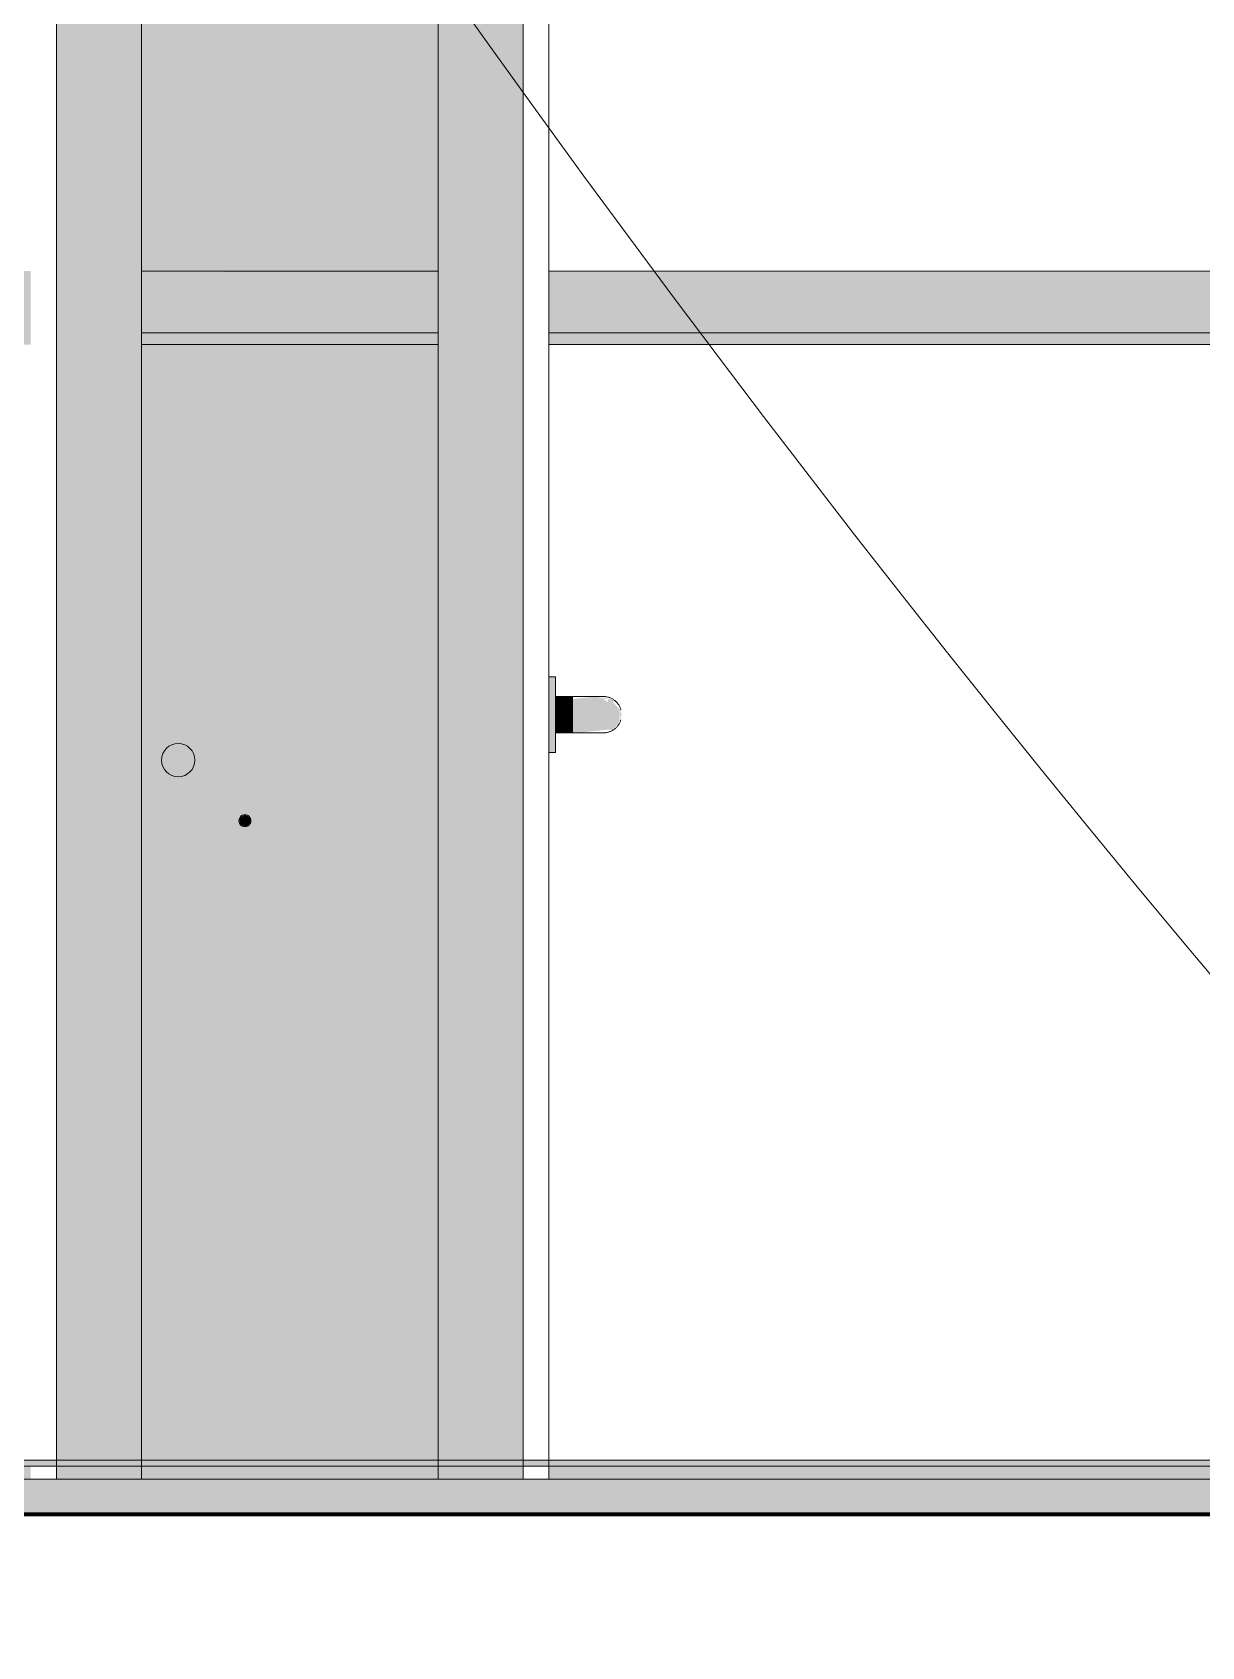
# Model space of a CAD drawing. Header units: inches. Extents: x 20478 to 36684, y -248 to 750.
# Drawn here: x 27434.3 to 27482.6, y -5.5 to 61.2 of the extents above; entities that cross this region are included whole.
import ezdxf

# ---------------------------------------------------------------- set-up
doc = ezdxf.new("R2010")
doc.units = ezdxf.units.IN
doc.header["$MEASUREMENT"] = 0
for name, color, linetype, lineweight in [('A-GLAZ-CWMG', 51, 'Continuous', 9), ('C-TOPO', 7, 'Continuous', 9), ('G-ANNO-TEXT', 231, 'Continuous', 9), ('I-WALL', 2, 'Continuous', 13), ('P-SANR-FIXT', 6, 'Continuous', 9), ('Q-SPCQ', 91, 'Continuous', 9), ('S-BEAM', 12, 'Continuous', 9)]:
    doc.layers.add(name, color=color, linetype=linetype, lineweight=lineweight)

# ---------------------------------------------------------------- blocks, each defined once
blk = doc.blocks.new('817_Grab_Bars - 8170-001240-V55-Elevation - South')
at = {"layer": 'Q-SPCQ'}
for points in [[(25355.609, 31.437), (25355.609, 34.562), (25355.328, 34.562), (25355.328, 31.437)], [(25355.609, 33), (25356.328, 33), (25356.328, 33.75), (25355.609, 33.724), (25355.609, 33.194)], [(25355.609, 32.25), (25356.328, 32.276), (25356.328, 33), (25355.609, 33), (25355.609, 32.276)]]:
    blk.add_hatch(color=9, dxfattribs=at).paths.add_polyline_path(points, flags=0)
h = blk.add_hatch(color=9, dxfattribs=at)
h.paths.add_polyline_path([(25358.252, 33), (25358.328, 33), (25358.302, 33.194)], flags=0)
h.paths.add_polyline_path([(25356.71, 33), (25358.252, 33), (25358.242, 33.22), (25357.965, 33.52), (25358.041, 33.563), (25357.866, 33.665), (25357.767, 33.635), (25357.618, 33.721), (25357.501, 33.689), (25357.243, 33.742), (25356.328, 33.65), (25356.328, 33)], flags=0)
h.paths.add_polyline_path([(25357.775, 33.516), (25357.519, 33.686), (25357.767, 33.635)], flags=0)
h = blk.add_hatch(color=9, dxfattribs=at)
h.paths.add_polyline_path([(25358.255, 33), (25358.302, 32.806), (25358.328, 33), (25358.258, 33)], flags=0)
h.paths.add_polyline_path([(25356.668, 32.266), (25357.818, 32.39), (25357.867, 32.355), (25357.933, 32.38), (25358.102, 32.531), (25358.258, 32.764), (25358.242, 33), (25356.328, 33), (25356.328, 32.276)], flags=0)
at = {"layer": 'Q-SPCQ', "color": 250}
for p, q in [((25355.609, 34.562), (25355.328, 34.562)), ((25355.609, 34.562), (25355.609, 31.437)), ((25356.328, 33.75), (25355.609, 33.75)), ((25355.609, 32.25), (25356.328, 32.25)), ((25355.328, 31.437), (25355.609, 31.437))]:
    blk.add_line(p, q, dxfattribs=at)
at = {"layer": 'Q-SPCQ', "color": 250, "flags": 128}
for points in [[(25357.578, 33.75), (25357.577, 33.75), (25357.574, 33.75), (25357.569, 33.75), (25357.562, 33.75), (25357.553, 33.75), (25357.542, 33.75), (25357.529, 33.75), (25357.514, 33.75), (25357.498, 33.75), (25357.479, 33.75), (25357.459, 33.75), (25357.436, 33.75), (25357.412, 33.75), (25357.387, 33.75), (25357.359, 33.75), (25357.33, 33.75), (25357.3, 33.75), (25357.267, 33.75), (25357.234, 33.75), (25357.199, 33.75), (25357.162, 33.75), (25357.124, 33.75), (25357.085, 33.75), (25357.045, 33.75), (25357.003, 33.75), (25356.961, 33.75), (25356.917, 33.75), (25356.872, 33.75), (25356.827, 33.75), (25356.781, 33.75), (25356.734, 33.75), (25356.686, 33.75), (25356.638, 33.75), (25356.589, 33.75), (25356.54, 33.75), (25356.491, 33.75), (25356.441, 33.75), (25356.391, 33.75), (25356.341, 33.75), (25356.328, 33.75)], [(25356.328, 33.75), (25356.378, 33.75), (25356.428, 33.75), (25356.477, 33.75), (25356.527, 33.75), (25356.576, 33.75), (25356.625, 33.75), (25356.673, 33.75), (25356.721, 33.75), (25356.768, 33.75), (25356.814, 33.75), (25356.86, 33.75), (25356.905, 33.75), (25356.949, 33.75), (25356.992, 33.75), (25357.034, 33.75), (25357.074, 33.75), (25357.114, 33.75), (25357.152, 33.75), (25357.189, 33.75), (25357.224, 33.75), (25357.259, 33.75), (25357.291, 33.75), (25357.322, 33.75), (25357.352, 33.75), (25357.38, 33.75), (25357.406, 33.75), (25357.43, 33.75), (25357.453, 33.75), (25357.474, 33.75), (25357.493, 33.75), (25357.51, 33.75), (25357.525, 33.75), (25357.539, 33.75), (25357.55, 33.75), (25357.56, 33.75), (25357.567, 33.75), (25357.573, 33.75), (25357.576, 33.75), (25357.578, 33.75)], [(25357.578, 33.75), (25357.608, 33.749), (25357.638, 33.748), (25357.668, 33.745), (25357.697, 33.74), (25357.727, 33.735), (25357.756, 33.729), (25357.785, 33.721), (25357.814, 33.712), (25357.842, 33.702), (25357.87, 33.691), (25357.897, 33.679), (25357.924, 33.665), (25357.95, 33.651), (25357.976, 33.635), (25358.001, 33.619), (25358.026, 33.602), (25358.049, 33.583), (25358.072, 33.564), (25358.094, 33.544), (25358.116, 33.523), (25358.136, 33.501), (25358.156, 33.478), (25358.174, 33.454), (25358.192, 33.43), (25358.209, 33.405), (25358.225, 33.38), (25358.239, 33.353), (25358.253, 33.327), (25358.265, 33.3), (25358.277, 33.272), (25358.287, 33.244), (25358.296, 33.215), (25358.304, 33.186)], [(25358.299, 32.793), (25358.29, 32.764), (25358.28, 32.736), (25358.269, 32.708), (25358.256, 32.681), (25358.243, 32.654), (25358.229, 32.627), (25358.213, 32.602), (25358.197, 32.577), (25358.179, 32.552), (25358.161, 32.528), (25358.142, 32.505), (25358.121, 32.483), (25358.1, 32.462), (25358.078, 32.442), (25358.056, 32.422), (25358.032, 32.403), (25358.008, 32.386), (25357.983, 32.369), (25357.957, 32.353), (25357.931, 32.339), (25357.904, 32.325), (25357.877, 32.312), (25357.849, 32.301), (25357.821, 32.291), (25357.793, 32.281), (25357.764, 32.273), (25357.735, 32.267), (25357.705, 32.261), (25357.676, 32.256), (25357.646, 32.253), (25357.616, 32.251), (25357.586, 32.25), (25357.578, 32.25)], [(25356.328, 32.25), (25356.378, 32.25), (25356.428, 32.25), (25356.477, 32.25), (25356.527, 32.25), (25356.576, 32.25), (25356.625, 32.25), (25356.673, 32.25), (25356.721, 32.25), (25356.768, 32.25), (25356.814, 32.25), (25356.86, 32.25), (25356.905, 32.25), (25356.949, 32.25), (25356.992, 32.25), (25357.034, 32.25), (25357.074, 32.25), (25357.114, 32.25), (25357.152, 32.25), (25357.189, 32.25), (25357.224, 32.25), (25357.259, 32.25), (25357.291, 32.25), (25357.322, 32.25), (25357.352, 32.25), (25357.38, 32.25), (25357.406, 32.25), (25357.43, 32.25), (25357.453, 32.25), (25357.474, 32.25), (25357.493, 32.25), (25357.51, 32.25), (25357.525, 32.25), (25357.539, 32.25), (25357.55, 32.25), (25357.56, 32.25), (25357.567, 32.25), (25357.573, 32.25), (25357.576, 32.25), (25357.578, 32.25)], [(25357.578, 32.25), (25357.577, 32.25), (25357.574, 32.25), (25357.569, 32.25), (25357.562, 32.25), (25357.553, 32.25), (25357.542, 32.25), (25357.529, 32.25), (25357.514, 32.25), (25357.498, 32.25), (25357.479, 32.25), (25357.459, 32.25), (25357.436, 32.25), (25357.412, 32.25), (25357.387, 32.25), (25357.359, 32.25), (25357.33, 32.25), (25357.3, 32.25), (25357.267, 32.25), (25357.234, 32.25), (25357.199, 32.25), (25357.162, 32.25), (25357.124, 32.25), (25357.085, 32.25), (25357.045, 32.25), (25357.003, 32.25), (25356.961, 32.25), (25356.917, 32.25), (25356.872, 32.25), (25356.827, 32.25), (25356.781, 32.25), (25356.734, 32.25), (25356.686, 32.25), (25356.638, 32.25), (25356.589, 32.25), (25356.54, 32.25), (25356.491, 32.25), (25356.441, 32.25), (25356.391, 32.25), (25356.341, 32.25), (25356.328, 32.25)]]:
    blk.add_lwpolyline(points, dxfattribs=at)
blk = doc.blocks.new('Drinking_Fountain-Haws_Corporation-Wall_Mounted_1119 - 1119-11069-Elevation - South')
at = {"layer": 'P-SANR-FIXT'}
for points in [[(25507.161, 30.438), (25507.505, 30.53), (25507.647, 30.639), (25507.825, 30.947), (25507.825, 31.303), (25507.757, 31.469), (25507.505, 31.72), (25507.161, 31.813), (25506.818, 31.72), (25506.566, 31.469), (25506.474, 31.125), (25506.497, 30.947), (25506.675, 30.639), (25506.983, 30.461)], [(25509.914, 28.375), (25509.914, 28.875), (25509.697, 28.75), (25509.697, 28.5)], [(25509.914, 28.375), (25510.13, 28.5), (25510.13, 28.75), (25509.914, 28.875), (25509.914, 28.625)]]:
    blk.add_hatch(color=32, dxfattribs=at).paths.add_polyline_path(points, flags=0)
h = blk.add_hatch(color=32, dxfattribs=at)
h.paths.add_polyline_path([(25509.849, 28.384), (25509.809, 28.435), (25509.737, 28.448)], flags=0)
h.paths.add_polyline_path([(25509.952, 28.397), (25510.039, 28.408), (25510.13, 28.5)], flags=0)
h.paths.add_polyline_path([(25510.13, 28.5), (25510.164, 28.625), (25510.13, 28.625)], flags=0)
at = {"layer": 'P-SANR-FIXT', "color": 250}
for p, q in [((25506.474, 31.124), (25506.474, 31.125)), ((25507.849, 31.124), (25507.849, 31.122)), ((25506.474, 28.095), (25506.474, 28.094)), ((25507.849, 28.095), (25507.849, 28.097)), ((25507.849, 28.095), (25507.849, 28.094))]:
    blk.add_line(p, q, dxfattribs=at)
for centre, radius, start, end in [((25507.161, 31.125), 0.688, 90, 270), ((25507.161, 31.125), 0.687, 270, 90), ((25509.914, 28.625), 0.25, 90, 270), ((25509.914, 28.625), 0.25, 150, 210), ((25509.914, 28.625), 0.25, 90, 135), ((25509.914, 28.625), 0.25, 270, 90), ((25509.914, 28.625), 0.25, 45, 90), ((25509.914, 28.625), 0.25, 330, 30), ((25509.914, 28.625), 0.25, 225, 270), ((25509.914, 28.625), 0.25, 270, 315)]:
    blk.add_arc(centre, radius, start, end, dxfattribs=at)
blk = doc.blocks.new('Locker Rooms and Restrooms_rvt-2-Elevation - South')
at = {"layer": 'I-WALL', "lineweight": 5}
for points in [[(25502.14, 1.456), (25505.64, 1.456), (25505.64, 96), (25502.14, 95.999), (25502.14, 17.884)], [(25517.89, 1.456), (25521.39, 1.456), (25521.39, 96), (25517.89, 95.999), (25517.89, 17.884)]]:
    blk.add_hatch(color=254, dxfattribs=at).paths.add_polyline_path(points, flags=0)
at = {"layer": 'I-WALL', "color": 130}
for p, q in [((25502.14, 142.666), (25502.14, 1.456)), ((25502.14, 1.456), (25502.14, 96)), ((25505.64, 96), (25505.64, 1.456)), ((25517.89, 1.456), (25517.89, 96)), ((25521.39, 96), (25521.39, 1.456)), ((25521.39, 1.456), (25521.39, 96)), ((25522.453, 96), (25522.453, 1.456))]:
    blk.add_line(p, q, dxfattribs=at)
at = {"color": 250, "lineweight": 9}
for name, p in [('817_Grab_Bars - 8170-001240-V55-Elevation - South', (167.125, 0)), ('Drinking_Fountain-Haws_Corporation-Wall_Mounted_1119 - 1119-11069-Elevation - South', (0, 0))]:
    blk.add_blockref(name, p, dxfattribs=at)
blk = doc.blocks.new('Rectangular Mullion - Profile_Polycarbonate_Lower-1150074-Elevation - South')
at = {"layer": 'A-GLAZ-CWMG'}
for points in [[(25669.331, 1.994), (25669.331, 2.244), (25320.575, 2.244), (25320.575, 1.994), (25638.163, 1.994)], [(25669.331, 0), (25669.331, 1.456), (25320.575, 1.456), (25320.575, 0), (25638.163, 0)]]:
    blk.add_hatch(color=256, dxfattribs=at).paths.add_polyline_path(points, flags=0)
h = blk.add_hatch(color=256, dxfattribs=at)
h.paths.add_polyline_path([(25320.575, 1.456), (25501.078, 1.456), (25501.078, 1.994), (25320.575, 1.994)], flags=0)
h.paths.add_polyline_path([(25669.331, 1.456), (25669.331, 1.994), (25522.453, 1.994), (25522.453, 1.456), (25638.163, 1.456)], flags=0)
h.paths.add_polyline_path([(25517.89, 1.456), (25517.89, 1.994), (25505.64, 1.994), (25505.64, 1.456)], flags=0)
for p, q in [((25320.575, 2.244), (25669.331, 2.244)), ((25320.575, 1.994), (25669.331, 1.994)), ((25320.575, 1.456), (25669.331, 1.456))]:
    blk.add_line(p, q, dxfattribs=at)
blk = doc.blocks.new('Girt_C - 8_D-1076207-Elevation - South')
at = {"layer": 'S-BEAM'}
h = blk.add_hatch(color=256, dxfattribs=at)
h.paths.add_polyline_path([(25076.078, 51.117), (25110.265, 51.164), (25110.265, 51.305), (25076.078, 51.28), (25076.078, 51.162)], flags=0)
h.paths.add_polyline_path([(25112.265, 51.117), (25112.515, 51.164), (25112.515, 51.305), (25112.265, 51.28), (25112.265, 51.164)], flags=0)
h.paths.add_polyline_path([(25320.575, 51.117), (25501.078, 51.117), (25501.078, 51.305), (25320.575, 51.254), (25320.575, 51.175)], flags=0)
h.paths.add_polyline_path([(25836.265, 51.117), (25836.265, 51.305), (25836.109, 51.274), (25836.109, 51.117)], flags=0)
h.paths.add_polyline_path([(25834.109, 51.117), (25834.109, 51.305), (25799.921, 51.273), (25799.921, 51.117), (25810.955, 51.117)], flags=0)
h.paths.add_polyline_path([(25505.64, 51.117), (25517.89, 51.117), (25517.89, 51.305), (25505.64, 51.261), (25505.64, 51.185)], flags=0)
h.paths.add_polyline_path([(25603.605, 51.117), (25669.331, 51.117), (25669.331, 51.305), (25522.453, 51.262), (25522.453, 51.117), (25569.046, 51.117)], flags=0)
h = blk.add_hatch(color=256, dxfattribs=at)
h.paths.add_polyline_path([(25501.078, 48.75), (25501.078, 51.117), (25320.575, 51.117), (25320.575, 48.75), (25499.93, 48.75)], flags=0)
h.paths.add_polyline_path([(25085.23, 48.75), (25110.265, 48.75), (25110.265, 51.117), (25076.078, 51.117), (25076.078, 48.75)], flags=0)
h.paths.add_polyline_path([(25836.265, 48.75), (25836.265, 51.117), (25836.109, 51.117), (25836.109, 48.75)], flags=0)
h.paths.add_polyline_path([(25834.109, 48.75), (25834.109, 51.117), (25799.921, 51.117), (25799.921, 48.75), (25810.955, 48.75)], flags=0)
h.paths.add_polyline_path([(25112.265, 48.75), (25112.515, 48.75), (25112.515, 51.117), (25112.265, 51.117)], flags=0)
h.paths.add_polyline_path([(25669.331, 48.75), (25669.331, 51.117), (25522.453, 51.117), (25522.453, 48.75), (25655.442, 48.75)], flags=0)
h.paths.add_polyline_path([(25517.89, 48.75), (25517.89, 51.117), (25505.64, 51.117), (25505.64, 48.75), (25517.209, 48.75)], flags=0)
h = blk.add_hatch(color=256, dxfattribs=at)
h.paths.add_polyline_path([(25501.078, 48.268), (25501.078, 48.75), (25320.575, 48.75), (25320.575, 48.268), (25499.93, 48.268)], flags=0)
h.paths.add_polyline_path([(25085.23, 48.268), (25110.265, 48.268), (25110.265, 48.75), (25076.078, 48.75), (25076.078, 48.268)], flags=0)
h.paths.add_polyline_path([(25836.265, 48.268), (25836.265, 48.75), (25836.109, 48.75), (25836.109, 48.268)], flags=0)
h.paths.add_polyline_path([(25834.109, 48.268), (25834.109, 48.75), (25799.921, 48.75), (25799.921, 48.268), (25810.955, 48.268)], flags=0)
h.paths.add_polyline_path([(25112.265, 48.268), (25112.515, 48.268), (25112.515, 48.75), (25112.265, 48.75)], flags=0)
h.paths.add_polyline_path([(25669.331, 48.268), (25669.331, 48.75), (25522.453, 48.75), (25522.453, 48.268), (25655.442, 48.268)], flags=0)
h.paths.add_polyline_path([(25517.89, 48.268), (25517.89, 48.75), (25505.64, 48.75), (25505.64, 48.268), (25517.209, 48.268)], flags=0)
for p, q in [((25517.89, 51.305), (25505.64, 51.305)), ((25669.331, 51.305), (25522.453, 51.305)), ((25505.64, 48.75), (25517.89, 48.75)), ((25522.453, 48.75), (25669.331, 48.75)), ((25505.64, 48.268), (25517.89, 48.268)), ((25522.453, 48.268), (25669.331, 48.268))]:
    blk.add_line(p, q, dxfattribs=at)

msp = doc.modelspace()

# ---------------------------------------------------------------- hatches: boundary and pattern name
at = {"layer": 'I-WALL', "lineweight": 5}
h = msp.add_hatch(color=256, dxfattribs=at)
h.paths.add_polyline_path([(27451.0603, 2.244), (27451.0603, 48.26791), (27438.8103, 48.26791), (27438.8103, 2.244)], flags=0)
h.paths.add_polyline_path([(27443.08363, 28.375), (27442.86712, 28.54414), (27442.83363, 28.625), (27442.90685, 28.80178), (27443.09838, 28.86648), (27443.14833, 28.86648), (27443.30014, 28.75), (27443.33363, 28.625), (27443.30014, 28.5), (27443.12186, 28.39707), (27443.09838, 28.38352)], flags=0)
h.paths.add_polyline_path([(27440.33141, 30.4375), (27440.15347, 30.46093), (27439.84527, 30.63886), (27439.66734, 30.94706), (27439.66734, 31.21243), (27439.73602, 31.46875), (27439.98766, 31.72039), (27440.33141, 31.8125), (27440.67516, 31.72039), (27440.9268, 31.46875), (27440.99548, 31.30294), (27440.99548, 30.94706), (27440.81755, 30.63886), (27440.67516, 30.52961)], flags=0)
h.paths.add_polyline_path([(27450.37905, 51.30469), (27451.0603, 51.30469), (27451.0603, 96.69531), (27438.8103, 96.69531), (27438.8103, 51.30469)], flags=0)
h.paths.add_polyline_path([(27455.3103, 96), (27455.6228, 96), (27455.6228, 96.69531), (27455.3103, 96.69531)], flags=0)
h.paths.add_polyline_path([(27455.3103, 99.73209), (27455.6228, 99.73209), (27455.6228, 107.94903), (27455.3103, 107.94903), (27455.3103, 105.76346)], flags=0)
h.paths.add_polyline_path([(27438.8103, 99.73209), (27451.0603, 99.73209), (27451.0603, 107.94903), (27438.8103, 107.94903), (27438.8103, 105.76346)], flags=0)
h.paths.add_polyline_path([(27438.8103, 127.94903), (27451.0603, 127.94903), (27451.0603, 132.85208), (27438.8103, 132.85208), (27438.8103, 130.17429)], flags=0)
h.paths.add_polyline_path([(27455.3103, 127.94903), (27455.6228, 127.94903), (27455.6228, 132.85208), (27455.3103, 132.85208), (27455.3103, 130.17429)], flags=0)
h.paths.add_polyline_path([(27438.8103, 145.5), (27451.0603, 145.5), (27451.0603, 145.56207), (27438.8103, 145.56207)], flags=0)
h.paths.add_polyline_path([(27455.6228, 145.5), (27455.6228, 145.56207), (27455.3103, 145.56207), (27455.3103, 145.5)], flags=0)

# ---------------------------------------------------------------- linework, layer by layer
at = {"layer": 'C-TOPO', "lineweight": 70}
msp.add_line((28297.05822, 0), (25597.49671, 0), dxfattribs=at)
at = {"layer": 'C-TOPO'}
msp.add_line((28297.05822, 0), (25597.49673, 0), dxfattribs=at)
at = {"layer": 'G-ANNO-TEXT', "color": 145}
msp.add_arc((27963.3916, 425.57425), 627.26601, 197.19941499, 270, dxfattribs=at)

# ---------------------------------------------------------------- block references
at = {"color": 250, "lineweight": 5}
msp.add_blockref('Locker Rooms and Restrooms_rvt-2-Elevation - South', (1933.17007, 0), dxfattribs=at)
at = {"layer": 'A-GLAZ-CWMG'}
msp.add_blockref('Rectangular Mullion - Profile_Polycarbonate_Lower-1150074-Elevation - South', (1933.17007, 0), dxfattribs=at)
at = {"layer": 'S-BEAM'}
msp.add_blockref('Girt_C - 8_D-1076207-Elevation - South', (1933.17007, 0), dxfattribs=at)

doc.saveas('drawing.dxf')
